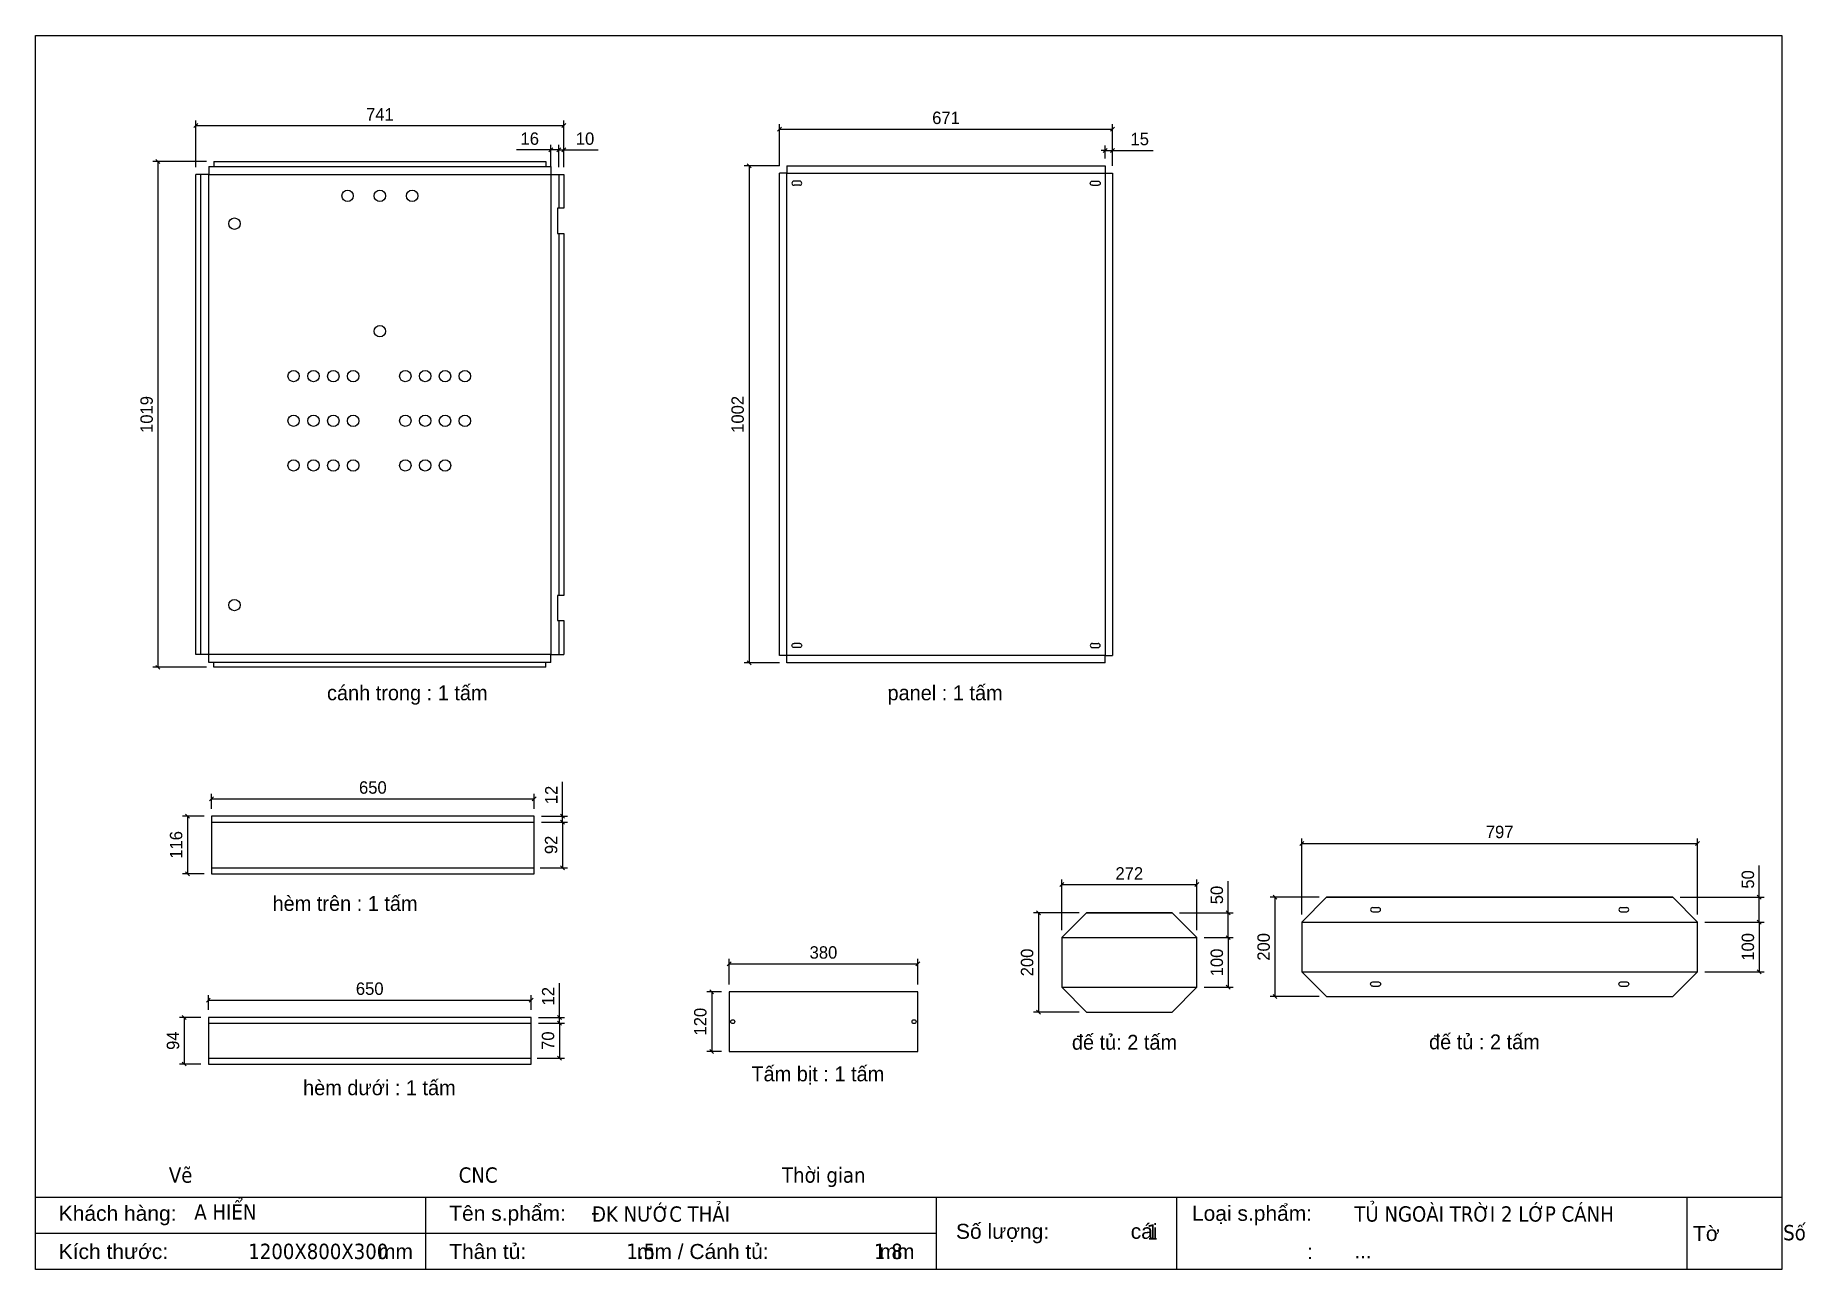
# Model space of a CAD drawing. Header units: millimetres. Extents: x 0 to 3565, y 0 to 2487.
import ezdxf
from ezdxf.enums import TextEntityAlignment as Align

# ---------------------------------------------------------------- set-up
doc = ezdxf.new("R2010")
doc.units = ezdxf.units.MM
doc.layers.add('DIM', color=253, linetype='Continuous')
doc.styles.add('Arial', font='arial.ttf')
doc.styles.add('Tahoma (Input Text)', font='tahoma.ttf')
doc.dimstyles.new('Dim-25', dxfattribs={"dimtxt": 25, "dimasz": 8, "dimexe": 10, "dimexo": 15, "dimgap": 10, "dimtad": 1, "dimdec": 0, "dimtxsty": 'Standard', "dimblk": 'OBLIQUE', "dimcen": 10, "dimclrd": 5, "dimclre": 5, "dimclrt": 3, "dimazin": 3, "dimtfac": 1, "dimtdec": 0, "dimtmove": 0, "dimatfit": 3, "dimldrblk": 'OBLIQUE', "dimlwd": 9, "dimlwe": 9})

# ---------------------------------------------------------------- blocks, each defined once
blk = doc.blocks.new('A$C143B6121')
at = {"color": 2}
for p, q in [((3.2, 8.5), (14.7, 8.5)), ((3.2, 0), (14.7, 0))]:
    blk.add_line(p, q, dxfattribs=at)
for centre, start, end in [((3.2, 4.3), 90, 270), ((14.7, 4.3), 270, 90)]:
    blk.add_arc(centre, 4.25, start, end, dxfattribs=at)
blk = doc.blocks.new('*D1')
at = {"color": 0, "linetype": 'ByBlock', "lineweight": -2}
for p, q in [((1502.5, 2301.9), (1494.5, 2293.9)), ((2165.5, 2293.9), (2173.5, 2301.9))]:
    blk.add_line(p, q, dxfattribs=at)
at = {"layer": 'Defpoints', "color": 0, "transparency": 16777216}
for p in [(2169.5, 2297.9), (1498.5, 2209.1), (2169.5, 2209.1)]:
    blk.add_point(p, dxfattribs=at)
at = {"layer": 'DIM', "color": 5, "lineweight": 9, "transparency": 16777216}
for p, q in [((1498.5, 2224.1), (1498.5, 2307.9)), ((1498.5, 2297.9), (2169.5, 2297.9)), ((2169.5, 2224.1), (2169.5, 2307.9))]:
    blk.add_line(p, q, dxfattribs=at)
at = {"layer": 'DIM', "color": 3, "transparency": 16777216, "insert": (1834, 2320.7), "char_height": 25, "attachment_point": 5}
blk.add_mtext('671', dxfattribs=at)
blk = doc.blocks.new('_Oblique')
at = {"color": 0, "linetype": 'ByBlock', "lineweight": -2}
blk.add_line((-0.5, -0.5), (0.5, 0.5), dxfattribs=at)
blk = doc.blocks.new('*D2')
at = {"color": 0, "linetype": 'ByBlock', "lineweight": -2}
for p, q in [((1441.2, 2220.1), (1433.2, 2228.1)), ((1433.2, 1226.6), (1441.2, 1218.6))]:
    blk.add_line(p, q, dxfattribs=at)
at = {"layer": 'Defpoints', "color": 0, "transparency": 16777216}
for p in [(1513.5, 2224.1), (1437.2, 1222.6), (1513.5, 1222.6)]:
    blk.add_point(p, dxfattribs=at)
at = {"layer": 'DIM', "color": 5, "lineweight": 9, "transparency": 16777216}
for p, q in [((1498.5, 2224.1), (1427.2, 2224.1)), ((1437.2, 2224.1), (1437.2, 1222.6)), ((1498.5, 1222.6), (1427.2, 1222.6))]:
    blk.add_line(p, q, dxfattribs=at)
at = {"layer": 'DIM', "color": 3, "transparency": 16777216, "insert": (1414.4, 1723.3), "char_height": 25, "attachment_point": 5, "rotation": 90}
blk.add_mtext('1002', dxfattribs=at)
blk = doc.blocks.new('*D3')
at = {"color": 0, "linetype": 'ByBlock', "lineweight": -2}
for p, q in [((2150.5, 2251.2), (2158.5, 2259.2)), ((2173.5, 2259.2), (2165.5, 2251.2))]:
    blk.add_line(p, q, dxfattribs=at)
at = {"layer": 'Defpoints', "color": 0, "transparency": 16777216}
for p in [(2154.5, 2255.2), (2154.5, 2224.1), (2169.5, 2209.1)]:
    blk.add_point(p, dxfattribs=at)
at = {"layer": 'DIM', "color": 5, "lineweight": 9, "transparency": 16777216}
for p, q in [((2154.5, 2255.2), (2146.5, 2255.2)), ((2154.5, 2239.1), (2154.5, 2265.2)), ((2154.5, 2255.2), (2169.5, 2255.2)), ((2169.5, 2224.1), (2169.5, 2265.2)), ((2169.5, 2255.2), (2250.9, 2255.2))]:
    blk.add_line(p, q, dxfattribs=at)
at = {"layer": 'DIM', "color": 3, "transparency": 16777216, "insert": (2224.1, 2278), "char_height": 25, "attachment_point": 5}
blk.add_mtext('15', dxfattribs=at)
blk = doc.blocks.new('*D4')
at = {"color": 0, "linetype": 'ByBlock', "lineweight": -2}
for p, q in [((327.3, 2309.4), (319.3, 2301.4)), ((1060.3, 2301.4), (1068.3, 2309.4))]:
    blk.add_line(p, q, dxfattribs=at)
at = {"layer": 'Defpoints', "color": 0, "transparency": 16777216}
for p in [(1064.3, 2305.4), (323.3, 2206.6), (1064.3, 2206.6)]:
    blk.add_point(p, dxfattribs=at)
at = {"layer": 'DIM', "color": 5, "lineweight": 9, "transparency": 16777216}
for p, q in [((323.3, 2221.6), (323.3, 2315.4)), ((323.3, 2305.4), (1064.3, 2305.4)), ((1064.3, 2221.6), (1064.3, 2315.4))]:
    blk.add_line(p, q, dxfattribs=at)
at = {"layer": 'DIM', "color": 3, "transparency": 16777216, "insert": (693.8, 2327.9), "char_height": 25, "attachment_point": 5}
blk.add_mtext('741', dxfattribs=at)
blk = doc.blocks.new('*D5')
at = {"color": 0, "linetype": 'ByBlock', "lineweight": -2}
for p, q in [((250.8, 2228.6), (242.8, 2236.6)), ((242.8, 1217.6), (250.8, 1209.6))]:
    blk.add_line(p, q, dxfattribs=at)
at = {"layer": 'Defpoints', "color": 0, "transparency": 16777216}
for p in [(359.3, 2232.6), (246.8, 1213.6), (359.3, 1213.6)]:
    blk.add_point(p, dxfattribs=at)
at = {"layer": 'DIM', "color": 5, "lineweight": 9, "transparency": 16777216}
for p, q in [((344.3, 2232.6), (236.8, 2232.6)), ((246.8, 2232.6), (246.8, 1213.6)), ((344.3, 1213.6), (236.8, 1213.6))]:
    blk.add_line(p, q, dxfattribs=at)
at = {"layer": 'DIM', "color": 3, "transparency": 16777216, "insert": (224.1, 1723.1), "char_height": 25, "attachment_point": 5, "rotation": 90}
blk.add_mtext('1019', dxfattribs=at)
blk = doc.blocks.new('*D6')
at = {"color": 0, "linetype": 'ByBlock', "lineweight": -2}
for p, q in [((1050.3, 2252.1), (1058.3, 2260.1)), ((1068.3, 2260.1), (1060.3, 2252.1))]:
    blk.add_line(p, q, dxfattribs=at)
at = {"layer": 'Defpoints', "color": 0, "transparency": 16777216}
for p in [(1064.3, 2256.1), (1054.3, 2206.6), (1064.3, 2206.6)]:
    blk.add_point(p, dxfattribs=at)
at = {"layer": 'DIM', "color": 5, "lineweight": 9, "transparency": 16777216}
for p, q in [((1054.3, 2256.1), (1046.3, 2256.1)), ((1054.3, 2221.6), (1054.3, 2266.1)), ((1054.3, 2256.1), (1064.3, 2256.1)), ((1064.3, 2221.6), (1064.3, 2266.1)), ((1064.3, 2256.1), (1133.7, 2256.1))]:
    blk.add_line(p, q, dxfattribs=at)
at = {"layer": 'DIM', "color": 3, "transparency": 16777216, "insert": (1107, 2278.8), "char_height": 25, "attachment_point": 5}
blk.add_mtext('10', dxfattribs=at)
blk = doc.blocks.new('*D7')
at = {"color": 0, "linetype": 'ByBlock', "lineweight": -2}
for p, q in [((1034.3, 2252.1), (1042.3, 2260.1)), ((1058.3, 2260.1), (1050.3, 2252.1))]:
    blk.add_line(p, q, dxfattribs=at)
at = {"layer": 'Defpoints', "color": 0, "transparency": 16777216}
for p in [(1038.3, 2256.1), (1038.3, 2206.6), (1054.3, 2206.6)]:
    blk.add_point(p, dxfattribs=at)
at = {"layer": 'DIM', "color": 5, "lineweight": 9, "transparency": 16777216}
for p, q in [((1038.3, 2256.1), (968.8, 2256.1)), ((1038.3, 2221.6), (1038.3, 2266.1)), ((1054.3, 2256.1), (1038.3, 2256.1)), ((1054.3, 2221.6), (1054.3, 2266.1)), ((1054.3, 2256.1), (1062.3, 2256.1))]:
    blk.add_line(p, q, dxfattribs=at)
at = {"layer": 'DIM', "color": 3, "transparency": 16777216, "insert": (995.6, 2278.8), "char_height": 25, "attachment_point": 5}
blk.add_mtext('16', dxfattribs=at)
blk = doc.blocks.new('*D8')
at = {"color": 0, "linetype": 'ByBlock', "lineweight": -2}
for p, q in [((352.3, 547.1), (344.3, 539.1)), ((994.3, 539.1), (1002.3, 547.1))]:
    blk.add_line(p, q, dxfattribs=at)
at = {"layer": 'Defpoints', "color": 0, "transparency": 16777216}
for p in [(998.3, 543.1), (348.3, 508.3), (998.3, 508.3)]:
    blk.add_point(p, dxfattribs=at)
at = {"layer": 'DIM', "color": 5, "lineweight": 9, "transparency": 16777216}
for p, q in [((348.3, 523.3), (348.3, 553.1)), ((348.3, 543.1), (998.3, 543.1)), ((998.3, 523.3), (998.3, 553.1))]:
    blk.add_line(p, q, dxfattribs=at)
at = {"layer": 'DIM', "color": 3, "transparency": 16777216, "insert": (673.3, 565.9), "char_height": 25, "attachment_point": 5}
blk.add_mtext('650', dxfattribs=at)
blk = doc.blocks.new('*D9')
at = {"color": 0, "linetype": 'ByBlock', "lineweight": -2}
for p, q in [((303.9, 504.3), (295.9, 512.3)), ((295.9, 418.3), (303.9, 410.3))]:
    blk.add_line(p, q, dxfattribs=at)
at = {"layer": 'Defpoints', "color": 0, "transparency": 16777216}
for p in [(348.3, 508.3), (299.9, 414.3), (348.3, 414.3)]:
    blk.add_point(p, dxfattribs=at)
at = {"layer": 'DIM', "color": 5, "lineweight": 9, "transparency": 16777216}
for p, q in [((333.3, 508.3), (289.9, 508.3)), ((299.9, 508.3), (299.9, 414.3)), ((333.3, 414.3), (289.9, 414.3))]:
    blk.add_line(p, q, dxfattribs=at)
at = {"layer": 'DIM', "color": 3, "transparency": 16777216, "insert": (277.2, 461.3), "char_height": 25, "attachment_point": 5, "rotation": 90}
blk.add_mtext('94', dxfattribs=at)
blk = doc.blocks.new('*D10')
at = {"color": 0, "linetype": 'ByBlock', "lineweight": -2}
for p, q in [((1051.3, 512.3), (1059.3, 504.3)), ((1059.3, 492.3), (1051.3, 500.3))]:
    blk.add_line(p, q, dxfattribs=at)
at = {"layer": 'Defpoints', "color": 0, "transparency": 16777216}
for p in [(998.3, 508.3), (1055.3, 508.3), (998.3, 496.3)]:
    blk.add_point(p, dxfattribs=at)
at = {"layer": 'DIM', "color": 5, "lineweight": 9, "transparency": 16777216}
for p, q in [((1055.3, 508.3), (1055.3, 577.5)), ((1013.3, 508.3), (1065.3, 508.3)), ((1055.3, 496.3), (1055.3, 508.3)), ((1013.3, 496.3), (1065.3, 496.3)), ((1055.3, 496.3), (1055.3, 488.3))]:
    blk.add_line(p, q, dxfattribs=at)
at = {"layer": 'DIM', "color": 3, "transparency": 16777216, "insert": (1032.7, 550.9), "char_height": 25, "attachment_point": 5, "rotation": 90}
blk.add_mtext('12', dxfattribs=at)
blk = doc.blocks.new('*D11')
at = {"color": 0, "linetype": 'ByBlock', "lineweight": -2}
for p, q in [((1059.3, 492.3), (1051.3, 500.3)), ((1051.3, 430.3), (1059.3, 422.3))]:
    blk.add_line(p, q, dxfattribs=at)
at = {"layer": 'Defpoints', "color": 0, "transparency": 16777216}
for p in [(998.3, 496.3), (995.3, 426.3), (1055.3, 426.3)]:
    blk.add_point(p, dxfattribs=at)
at = {"layer": 'DIM', "color": 5, "lineweight": 9, "transparency": 16777216}
for p, q in [((1013.3, 496.3), (1065.3, 496.3)), ((1055.3, 496.3), (1055.3, 426.3)), ((1010.3, 426.3), (1065.3, 426.3))]:
    blk.add_line(p, q, dxfattribs=at)
at = {"layer": 'DIM', "color": 3, "transparency": 16777216, "insert": (1032.5, 461.3), "char_height": 25, "attachment_point": 5, "rotation": 90}
blk.add_mtext('70', dxfattribs=at)
blk = doc.blocks.new('*D12')
at = {"color": 0, "linetype": 'ByBlock', "lineweight": -2}
for p, q in [((358.6, 952.5), (350.6, 944.5)), ((1000.6, 944.5), (1008.6, 952.5))]:
    blk.add_line(p, q, dxfattribs=at)
at = {"layer": 'Defpoints', "color": 0, "transparency": 16777216}
for p in [(1004.6, 948.5), (354.6, 913.8), (1004.6, 913.8)]:
    blk.add_point(p, dxfattribs=at)
at = {"layer": 'DIM', "color": 5, "lineweight": 9, "transparency": 16777216}
for p, q in [((354.6, 928.8), (354.6, 958.5)), ((354.6, 948.5), (1004.6, 948.5)), ((1004.6, 928.8), (1004.6, 958.5))]:
    blk.add_line(p, q, dxfattribs=at)
at = {"layer": 'DIM', "color": 3, "transparency": 16777216, "insert": (679.6, 971.3), "char_height": 25, "attachment_point": 5}
blk.add_mtext('650', dxfattribs=at)
blk = doc.blocks.new('*D13')
at = {"color": 0, "linetype": 'ByBlock', "lineweight": -2}
for p, q in [((310.2, 909.8), (302.2, 917.8)), ((302.2, 801.8), (310.2, 793.8))]:
    blk.add_line(p, q, dxfattribs=at)
at = {"layer": 'Defpoints', "color": 0, "transparency": 16777216}
for p in [(354.6, 913.8), (306.2, 797.8), (354.6, 797.8)]:
    blk.add_point(p, dxfattribs=at)
at = {"layer": 'DIM', "color": 5, "lineweight": 9, "transparency": 16777216}
for p, q in [((339.6, 913.8), (296.2, 913.8)), ((306.2, 913.8), (306.2, 797.8)), ((339.6, 797.8), (296.2, 797.8))]:
    blk.add_line(p, q, dxfattribs=at)
at = {"layer": 'DIM', "color": 3, "transparency": 16777216, "insert": (283.5, 855.8), "char_height": 25, "attachment_point": 5, "rotation": 90}
blk.add_mtext('116', dxfattribs=at)
blk = doc.blocks.new('*D14')
at = {"color": 0, "linetype": 'ByBlock', "lineweight": -2}
for p, q in [((1057.5, 917.8), (1065.5, 909.8)), ((1065.5, 897.8), (1057.5, 905.8))]:
    blk.add_line(p, q, dxfattribs=at)
at = {"layer": 'Defpoints', "color": 0, "transparency": 16777216}
for p in [(1004.6, 913.8), (1004.6, 901.8), (1061.5, 913.8)]:
    blk.add_point(p, dxfattribs=at)
at = {"layer": 'DIM', "color": 5, "lineweight": 9, "transparency": 16777216}
for p, q in [((1061.5, 913.8), (1061.5, 983)), ((1019.6, 913.8), (1071.5, 913.8)), ((1019.6, 901.8), (1071.5, 901.8)), ((1061.5, 901.8), (1061.5, 913.8)), ((1061.5, 901.8), (1061.5, 893.8))]:
    blk.add_line(p, q, dxfattribs=at)
at = {"layer": 'DIM', "color": 3, "transparency": 16777216, "insert": (1039, 956.4), "char_height": 25, "attachment_point": 5, "rotation": 90}
blk.add_mtext('12', dxfattribs=at)
blk = doc.blocks.new('*D15')
at = {"color": 0, "linetype": 'ByBlock', "lineweight": -2}
for p, q in [((1065.5, 897.8), (1057.5, 905.8)), ((1057.5, 813.8), (1065.5, 805.8))]:
    blk.add_line(p, q, dxfattribs=at)
at = {"layer": 'Defpoints', "color": 0, "transparency": 16777216}
for p in [(1004.6, 901.8), (1001.6, 809.8), (1061.5, 809.8)]:
    blk.add_point(p, dxfattribs=at)
at = {"layer": 'DIM', "color": 5, "lineweight": 9, "transparency": 16777216}
for p, q in [((1019.6, 901.8), (1071.5, 901.8)), ((1061.5, 901.8), (1061.5, 809.8)), ((1016.6, 809.8), (1071.5, 809.8))]:
    blk.add_line(p, q, dxfattribs=at)
at = {"layer": 'DIM', "color": 3, "transparency": 16777216, "insert": (1038.8, 855.8), "char_height": 25, "attachment_point": 5, "rotation": 90}
blk.add_mtext('92', dxfattribs=at)
blk = doc.blocks.new('*D16')
at = {"color": 0, "linetype": 'ByBlock', "lineweight": -2}
for p, q in [((1401.1, 620.2), (1393.1, 612.2)), ((1773.1, 612.2), (1781.1, 620.2))]:
    blk.add_line(p, q, dxfattribs=at)
at = {"layer": 'Defpoints', "color": 0, "transparency": 16777216}
for p in [(1777.1, 616.2), (1397.1, 559.6), (1777.1, 559.6)]:
    blk.add_point(p, dxfattribs=at)
at = {"layer": 'DIM', "color": 5, "lineweight": 9, "transparency": 16777216}
for p, q in [((1397.1, 574.6), (1397.1, 626.2)), ((1397.1, 616.2), (1777.1, 616.2)), ((1777.1, 574.6), (1777.1, 626.2))]:
    blk.add_line(p, q, dxfattribs=at)
at = {"layer": 'DIM', "color": 3, "transparency": 16777216, "insert": (1587.1, 638.9), "char_height": 25, "attachment_point": 5}
blk.add_mtext('380', dxfattribs=at)
blk = doc.blocks.new('*D17')
at = {"color": 0, "linetype": 'ByBlock', "lineweight": -2}
for p, q in [((1366, 555.6), (1358, 563.6)), ((1358, 443.6), (1366, 435.6))]:
    blk.add_line(p, q, dxfattribs=at)
at = {"layer": 'Defpoints', "color": 0, "transparency": 16777216}
for p in [(1397.1, 559.6), (1362, 439.6), (1397.1, 439.6)]:
    blk.add_point(p, dxfattribs=at)
at = {"layer": 'DIM', "color": 5, "lineweight": 9, "transparency": 16777216}
for p, q in [((1382.1, 559.6), (1352, 559.6)), ((1362, 559.6), (1362, 439.6)), ((1382.1, 439.6), (1352, 439.6))]:
    blk.add_line(p, q, dxfattribs=at)
at = {"layer": 'DIM', "color": 3, "transparency": 16777216, "insert": (1339.2, 499.6), "char_height": 25, "attachment_point": 5, "rotation": 90}
blk.add_mtext('120', dxfattribs=at)
blk = doc.blocks.new('ovan8.6x18')
at = {"color": 2}
for p, q in [((3.3, 8.5), (14.8, 8.5)), ((3.3, 0), (14.8, 0))]:
    blk.add_line(p, q, dxfattribs=at)
for centre, start, end in [((3.3, 4.3), 90, 270), ((14.8, 4.3), 270, 90)]:
    blk.add_arc(centre, 4.25, start, end, dxfattribs=at)
blk = doc.blocks.new('*D18')
at = {"color": 0, "linetype": 'ByBlock', "lineweight": -2}
for p, q in [((2071.1, 779.8), (2063.1, 771.8)), ((2335.1, 771.8), (2343.1, 779.8))]:
    blk.add_line(p, q, dxfattribs=at)
at = {"layer": 'Defpoints', "color": 0, "transparency": 16777216}
for p in [(2339.1, 775.8), (2067.1, 668.9), (2339.1, 668.9)]:
    blk.add_point(p, dxfattribs=at)
at = {"layer": 'DIM', "color": 5, "lineweight": 9, "transparency": 16777216}
for p, q in [((2067.1, 683.9), (2067.1, 785.8)), ((2339.1, 683.9), (2339.1, 785.8)), ((2067.1, 775.8), (2339.1, 775.8))]:
    blk.add_line(p, q, dxfattribs=at)
at = {"layer": 'DIM', "color": 3, "transparency": 16777216, "insert": (2203.1, 798.4), "char_height": 25, "attachment_point": 5}
blk.add_mtext('272', dxfattribs=at)
blk = doc.blocks.new('*D19')
at = {"color": 0, "linetype": 'ByBlock', "lineweight": -2}
for p, q in [((2024.2, 714.9), (2016.2, 722.9)), ((2016.2, 522.9), (2024.2, 514.9))]:
    blk.add_line(p, q, dxfattribs=at)
at = {"layer": 'Defpoints', "color": 0, "transparency": 16777216}
for p in [(2117.1, 718.9), (2020.2, 518.9), (2117.1, 518.9)]:
    blk.add_point(p, dxfattribs=at)
at = {"layer": 'DIM', "color": 5, "lineweight": 9, "transparency": 16777216}
for p, q in [((2102.1, 718.9), (2010.2, 718.9)), ((2020.2, 718.9), (2020.2, 518.9)), ((2102.1, 518.9), (2010.2, 518.9))]:
    blk.add_line(p, q, dxfattribs=at)
at = {"layer": 'DIM', "color": 3, "transparency": 16777216, "insert": (1997.4, 618.9), "char_height": 25, "attachment_point": 5, "rotation": 90}
blk.add_mtext('200', dxfattribs=at)
blk = doc.blocks.new('*D20')
at = {"color": 0, "linetype": 'ByBlock', "lineweight": -2}
for p, q in [((2554.5, 862.9), (2546.5, 854.9)), ((3343.5, 854.9), (3351.5, 862.9))]:
    blk.add_line(p, q, dxfattribs=at)
at = {"layer": 'Defpoints', "color": 0, "transparency": 16777216}
for p in [(3347.5, 858.9), (2550.5, 700.3), (3347.5, 700.3)]:
    blk.add_point(p, dxfattribs=at)
at = {"layer": 'DIM', "color": 5, "lineweight": 9, "transparency": 16777216}
for p, q in [((2550.5, 715.3), (2550.5, 868.9)), ((2550.5, 858.9), (3347.5, 858.9)), ((3347.5, 715.3), (3347.5, 868.9))]:
    blk.add_line(p, q, dxfattribs=at)
at = {"layer": 'DIM', "color": 3, "transparency": 16777216, "insert": (2949, 881.7), "char_height": 25, "attachment_point": 5}
blk.add_mtext('797', dxfattribs=at)
blk = doc.blocks.new('*D21')
at = {"color": 0, "linetype": 'ByBlock', "lineweight": -2}
for p, q in [((2500.5, 746.3), (2492.5, 754.3)), ((2492.5, 554.3), (2500.5, 546.3))]:
    blk.add_line(p, q, dxfattribs=at)
at = {"layer": 'Defpoints', "color": 0, "transparency": 16777216}
for p in [(2600.5, 750.3), (2496.5, 550.3), (2600.5, 550.3)]:
    blk.add_point(p, dxfattribs=at)
at = {"layer": 'DIM', "color": 5, "lineweight": 9, "transparency": 16777216}
for p, q in [((2585.5, 750.3), (2486.5, 750.3)), ((2496.5, 750.3), (2496.5, 550.3)), ((2585.5, 550.3), (2486.5, 550.3))]:
    blk.add_line(p, q, dxfattribs=at)
at = {"layer": 'DIM', "color": 3, "transparency": 16777216, "insert": (2473.7, 650.3), "char_height": 25, "attachment_point": 5, "rotation": 90}
blk.add_mtext('200', dxfattribs=at)
blk = doc.blocks.new('*D22')
at = {"color": 0, "linetype": 'ByBlock', "lineweight": -2}
for p, q in [((3475.8, 746.3), (3467.8, 754.3)), ((3467.8, 704.3), (3475.8, 696.3))]:
    blk.add_line(p, q, dxfattribs=at)
at = {"layer": 'Defpoints', "color": 0, "transparency": 16777216}
for p in [(3297.5, 750.3), (3471.8, 750.3), (3347.5, 700.3)]:
    blk.add_point(p, dxfattribs=at)
at = {"layer": 'DIM', "color": 5, "lineweight": 9, "transparency": 16777216}
for p, q in [((3471.8, 750.3), (3471.8, 814)), ((3312.5, 750.3), (3481.8, 750.3)), ((3471.8, 700.3), (3471.8, 750.3)), ((3362.5, 700.3), (3481.8, 700.3))]:
    blk.add_line(p, q, dxfattribs=at)
at = {"layer": 'DIM', "color": 3, "transparency": 16777216, "insert": (3449, 786.2), "char_height": 25, "attachment_point": 5, "rotation": 90}
blk.add_mtext('50', dxfattribs=at)
blk = doc.blocks.new('*D23')
at = {"color": 0, "linetype": 'ByBlock', "lineweight": -2}
for p, q in [((3475.8, 696.3), (3467.8, 704.3)), ((3467.8, 604.3), (3475.8, 596.3))]:
    blk.add_line(p, q, dxfattribs=at)
at = {"layer": 'Defpoints', "color": 0, "transparency": 16777216}
for p in [(3347.5, 700.3), (3347.5, 600.3), (3471.8, 600.3)]:
    blk.add_point(p, dxfattribs=at)
at = {"layer": 'DIM', "color": 5, "lineweight": 9, "transparency": 16777216}
for p, q in [((3362.5, 700.3), (3481.8, 700.3)), ((3471.8, 700.3), (3471.8, 600.3)), ((3362.5, 600.3), (3481.8, 600.3))]:
    blk.add_line(p, q, dxfattribs=at)
at = {"layer": 'DIM', "color": 3, "transparency": 16777216, "insert": (3449, 650.3), "char_height": 25, "attachment_point": 5, "rotation": 90}
blk.add_mtext('100', dxfattribs=at)
blk = doc.blocks.new('*D24')
at = {"color": 0, "linetype": 'ByBlock', "lineweight": -2}
for p, q in [((2406.2, 714.9), (2398.2, 722.9)), ((2398.2, 672.9), (2406.2, 664.9))]:
    blk.add_line(p, q, dxfattribs=at)
at = {"layer": 'Defpoints', "color": 0, "transparency": 16777216}
for p in [(2289.1, 718.9), (2402.2, 718.9), (2339.1, 668.9)]:
    blk.add_point(p, dxfattribs=at)
at = {"layer": 'DIM', "color": 5, "lineweight": 9, "transparency": 16777216}
for p, q in [((2402.2, 718.9), (2402.2, 782.7)), ((2304.1, 718.9), (2412.2, 718.9)), ((2402.2, 668.9), (2402.2, 718.9)), ((2354.1, 668.9), (2412.2, 668.9))]:
    blk.add_line(p, q, dxfattribs=at)
at = {"layer": 'DIM', "color": 3, "transparency": 16777216, "insert": (2379.5, 754.8), "char_height": 25, "attachment_point": 5, "rotation": 90}
blk.add_mtext('50', dxfattribs=at)
blk = doc.blocks.new('*D25')
at = {"color": 0, "linetype": 'ByBlock', "lineweight": -2}
for p, q in [((2406.2, 664.9), (2398.2, 672.9)), ((2398.2, 572.9), (2406.2, 564.9))]:
    blk.add_line(p, q, dxfattribs=at)
at = {"layer": 'Defpoints', "color": 0, "transparency": 16777216}
for p in [(2339.1, 668.9), (2339.1, 568.9), (2402.2, 568.9)]:
    blk.add_point(p, dxfattribs=at)
at = {"layer": 'DIM', "color": 5, "lineweight": 9, "transparency": 16777216}
for p, q in [((2354.1, 668.9), (2412.2, 668.9)), ((2402.2, 668.9), (2402.2, 568.9)), ((2354.1, 568.9), (2412.2, 568.9))]:
    blk.add_line(p, q, dxfattribs=at)
at = {"layer": 'DIM', "color": 3, "transparency": 16777216, "insert": (2379.5, 618.9), "char_height": 25, "attachment_point": 5, "rotation": 90}
blk.add_mtext('100', dxfattribs=at)
blk = doc.blocks.new('khungtenAsean')
at = {"color": 7}
for p, q in [((2906.8, 120), (0, 120)), ((650, 60), (650, 120)), ((1500, 60), (1500, 120)), ((1900, 0), (1900, 120)), ((2749.3, 0), (2749.3, 120)), ((1500, 60), (0, 60)), ((650, 0), (650, 60)), ((1500, 0), (1500, 60))]:
    blk.add_line(p, q, dxfattribs=at)
at = {"color": 2}
blk.add_lwpolyline([(0, 2055.3), (2906.8, 2055.3), (2906.8, 0), (0, 0)], close=True, dxfattribs=at)
at = {"color": 7, "char_height": 25, "style": 'Arial'}
for s, insert, width, attachment_point in [('    Khách hàng:', (0, 90), 650, 4), ('    Tên s.phẩm:', (650, 90), 850, 4), ('\\pt25;^ILoại s.phẩm:', (1900, 90), 849.303, 4), ('Số lượng:              cái', (1700, 60), 400, 5), (' Tờ', (2749.3, 60), 157.544, 4), ('    Kích thước:                                    mm', (0, 30), 650, 4), ('    Thân tủ:                   mm / Cánh tủ:                   mm ', (650, 30), 850, 4), ('^I            :', (1900, 30), 849.303, 4)]:
    blk.add_mtext(s, dxfattribs=dict(at, insert=insert, width=width, attachment_point=attachment_point))
at = {"color": 2, "style": 'Tahoma (Input Text)'}
for tag, p in [('KHACHHANG', (246.3, 81)), ('SANPHAM', (894.1, 77.5)), ('THONGTIN', (2136.2, 77.7)), ('THONGTIN', (2136.2, 17.7))]:
    blk.add_attdef(tag, p, '', height=25, dxfattribs=at)
for tag, p in [('SOLUONG', (1816.5, 48.1)), ('KICHTHUOC', (562.3, 16.7)), ('DODAY', (997.1, 16.7)), ('DODAY', (1400.4, 16.7))]:
    blk.add_attdef(tag, text='', height=25, dxfattribs=at).set_placement(p, align=Align.RIGHT)
blk.add_attdef('SO', text='', height=25, dxfattribs=at).set_placement((2853.1, 47.2), align=Align.CENTER)

msp = doc.modelspace()

# ---------------------------------------------------------------- linework, layer by layer
for p, q in [((359.3, 2232.6), (359.3, 2222.6)), ((1028.3, 2232.6), (1028.3, 2222.6)), ((359.3, 1213.6), (359.3, 1223.6)), ((1028.3, 1213.6), (1028.3, 1223.6)), ((354.6, 901.8), (1004.6, 901.8)), ((354.6, 809.8), (1004.6, 809.8)), ((2550.5, 700.3), (2600.5, 750.3)), ((2600.5, 750.3), (3297.5, 750.3)), ((3297.5, 750.3), (3347.5, 700.3)), ((2067.1, 668.9), (2117.1, 718.9)), ((2117.1, 718.9), (2289.1, 718.9)), ((2289.1, 718.9), (2339.1, 668.9)), ((2550.5, 700.3), (3347.5, 700.3)), ((2067.1, 668.9), (2339.1, 668.9)), ((2550.5, 600.3), (3347.5, 600.3)), ((2550.5, 600.3), (2600.5, 550.3)), ((3347.5, 600.3), (3297.5, 550.3)), ((2067.1, 568.9), (2339.1, 568.9)), ((2067.1, 568.9), (2117.1, 518.9)), ((2339.1, 568.9), (2289.1, 518.9)), ((348.3, 496.3), (998.3, 496.3)), ((348.3, 426.3), (998.3, 426.3))]:
    msp.add_line(p, q)
for points in [[(349.3, 2222.6), (349.3, 2206.6), (323.3, 2206.6)], [(349.3, 2222.6), (1038.3, 2222.6)], [(359.3, 2232.6), (1028.3, 2232.6)], [(1038.3, 2222.6), (1038.3, 2206.6), (1064.3, 2206.6)], [(323.3, 1239.6), (323.3, 2206.6)], [(333.3, 1239.6), (333.3, 2206.6)], [(1054.3, 2206.6), (1054.3, 2138.6)], [(1064.3, 2206.6), (1064.3, 2138.6)], [(1054.3, 2088.1), (1054.3, 1358.6)], [(1064.3, 2088.1), (1064.3, 1358.6)], [(1054.3, 1308.1), (1054.3, 1239.6)], [(1064.3, 1308.1), (1064.3, 1239.6)], [(349.3, 1223.6), (349.3, 1239.6), (323.3, 1239.6)], [(1038.3, 1223.6), (349.3, 1223.6)], [(1028.3, 1213.6), (359.3, 1213.6)], [(1038.3, 1223.6), (1038.3, 1239.6), (1064.3, 1239.6)], [(3297.5, 750.3), (2600.5, 750.3)], [(2289.1, 718.9), (2117.1, 718.9)], [(2550.5, 700.3), (2550.5, 600.3)], [(3347.5, 600.3), (3347.5, 700.3)], [(2067.1, 668.9), (2067.1, 568.9)], [(2339.1, 568.9), (2339.1, 668.9)], [(2600.5, 550.3), (3297.5, 550.3)], [(2117.1, 518.9), (2289.1, 518.9)]]:
    msp.add_lwpolyline(points)
at = {"color": 7}
for points in [[(1513.5, 2224.1), (1513.5, 2209.1), (1498.5, 2209.1)], [(1513.5, 2224.1), (2154.5, 2224.1)], [(2154.5, 2224.1), (2154.5, 2209.1), (2169.5, 2209.1)], [(1498.5, 1237.6), (1498.5, 2209.1)], [(2169.5, 2209.1), (2169.5, 1237.6)], [(1513.5, 1222.6), (1513.5, 1237.6), (1498.5, 1237.6)], [(2154.5, 1222.6), (1513.5, 1222.6)], [(2154.5, 1222.6), (2154.5, 1237.6), (2169.5, 1237.6)]]:
    msp.add_lwpolyline(points, dxfattribs=at)
for points in [[(349.3, 2206.6), (1038.3, 2206.6), (1038.3, 1239.6), (349.3, 1239.6)], [(354.6, 797.8), (1004.6, 797.8), (1004.6, 913.8), (354.6, 913.8)], [(348.3, 414.3), (998.3, 414.3), (998.3, 508.3), (348.3, 508.3)]]:
    msp.add_lwpolyline(points, close=True)
for points in [[(1513.5, 2209.1), (2154.5, 2209.1), (2154.5, 1237.6), (1513.5, 1237.6)], [(1397.1, 439.6), (1777.1, 439.6), (1777.1, 559.6), (1397.1, 559.6)]]:
    msp.add_lwpolyline(points, close=True, dxfattribs=at)
at = {"color": 2}
for points in [[(1064.3, 2138.6), (1051.3, 2138.6), (1051.3, 2088.1), (1064.3, 2088.1)], [(1064.3, 1358.6), (1051.3, 1358.6), (1051.3, 1308.1), (1064.3, 1308.1)]]:
    msp.add_lwpolyline(points, dxfattribs=at)
for centre, radius in [((693.8, 1890.8), 11.5), ((520, 1800.5), 11.5), ((560, 1800.5), 11.5), ((600, 1800.4), 11.5), ((640, 1800.4), 11.5), ((745, 1800.5), 11.5), ((785, 1800.5), 11.5), ((825, 1800.4), 11.5), ((865, 1800.4), 11.5), ((520, 1710.5), 11.5), ((560, 1710.5), 11.5), ((600, 1710.4), 11.5), ((640, 1710.4), 11.5), ((745, 1710.5), 11.5), ((785, 1710.5), 11.5), ((825, 1710.4), 11.5), ((865, 1710.4), 11.5), ((520, 1620.5), 11.5), ((560, 1620.5), 11.5), ((600, 1620.4), 11.5), ((640, 1620.4), 11.5), ((745, 1620.5), 11.5), ((785, 1620.5), 11.5), ((825, 1620.4), 11.5), ((1404.6, 499.6), 4), ((1769.6, 499.6), 4)]:
    msp.add_circle(centre, radius, dxfattribs=at)
for centre in [(628.8, 2163.6), (693.8, 2163.6), (758.8, 2163.6), (400.8, 2107.6), (400.8, 1339.1)]:
    msp.add_ellipse(centre, major_axis=(0, 11.5), ratio=1, dxfattribs=at)

# ---------------------------------------------------------------- block references
at = {"color": 7}
ref = msp.add_blockref('khungtenAsean', (0, 0), dxfattribs=dict(at, xscale=1.210000000006402, yscale=1.210000000006402, zscale=1.210000000006402))
ref.add_attrib('CNC', 'CNC', (852.5, 175.1), dxfattribs={"color": 2, "height": 30.91, "style": 'Tahoma (Input Text)'})
ref.add_attrib('THOIGIAN', 'Thời gian', (1503.7, 175.1), dxfattribs={"color": 2, "height": 30.91, "style": 'Tahoma (Input Text)'})
ref.add_attrib('VE', 'Vẽ', (268.8, 175.1), dxfattribs={"color": 2, "height": 30.91, "style": 'Tahoma (Input Text)'})
ref.add_attrib('KHACHHANG', 'A HIỂN', (320, 100.9), dxfattribs={"color": 2, "height": 30.91, "style": 'Tahoma (Input Text)'})
ref.add_attrib('SANPHAM', 'ĐK NƯỚC THẢI', (1120.9, 96.5), dxfattribs={"color": 2, "height": 30.907, "style": 'Tahoma (Input Text)'})
ref.add_attrib('THONGTIN', 'TỦ NGOÀI TRỜI 2 LỚP CÁNH', (2656.4, 96.7), dxfattribs={"color": 2, "height": 30.907, "style": 'Tahoma (Input Text)'})
ref.add_attrib('DODAY', '1.5', dxfattribs={"color": 2, "height": 30.91, "style": 'Tahoma (Input Text)'}).set_placement((1248.2, 21.3), align=Align.RIGHT)
ref.add_attrib('KICHTHUOC', '1200X800X300', dxfattribs={"color": 2, "height": 30.907, "style": 'Tahoma (Input Text)'}).set_placement((710.7, 21.3), align=Align.RIGHT)
ref.add_attrib('SOLUONG', '1', dxfattribs={"color": 2, "height": 30.9, "style": 'Tahoma (Input Text)'}).set_placement((2261.3, 60.1), align=Align.RIGHT)
ref.add_attrib('DODAY', '1.8', dxfattribs={"color": 2, "height": 30.91, "style": 'Tahoma (Input Text)'}).set_placement((1746.8, 21.3), align=Align.RIGHT)
ref.add_attrib('SO', 'Số', dxfattribs={"color": 2, "height": 30.91, "style": 'Tahoma (Input Text)'}).set_placement((3542.8, 59.1), align=Align.CENTER)
ref.add_attrib('THONGTIN', '...', (2656.4, 22.5), dxfattribs={"color": 2, "height": 30.91, "style": 'Tahoma (Input Text)'})
at = {"color": 7, "rotation": 180}
msp.add_blockref('A$C143B6121', (1542.5, 2193.4), dxfattribs=at)
at = {"color": 7, "xscale": -1, "rotation": 180}
msp.add_blockref('A$C143B6121', (2125.5, 2193.4), dxfattribs=at)
at = {"color": 7, "xscale": -1}
msp.add_blockref('A$C143B6121', (1542.5, 1253.3), dxfattribs=at)
at = {"color": 7}
msp.add_blockref('A$C143B6121', (2125.5, 1253.3), dxfattribs=at)
at = {"color": 2}
for p in [(2690, 721), (3190, 721)]:
    msp.add_blockref('ovan8.6x18', p, dxfattribs=at)
at = {"color": 2, "xscale": -1, "rotation": 180}
for p in [(2690, 579.6), (3190, 579.6)]:
    msp.add_blockref('ovan8.6x18', p, dxfattribs=at)

# ---------------------------------------------------------------- texts
at = {"color": 7, "char_height": 30, "width": 457.001, "attachment_point": 1}
for s, insert in [('cánh trong : 1 tấm', (587.3, 1177.2)), ('panel : 1 tấm', (1716.1, 1177.2)), ('hèm trên : 1 tấm', (477.6, 752.8)), ('đế tủ: 2 tấm', (2087.5, 473.1)), ('đế tủ : 2 tấm', (2806.8, 473.9)), ('Tấm bịt : 1 tấm', (1442, 409.4)), ('hèm dưới : 1 tấm', (539.1, 381.5))]:
    msp.add_mtext(s, dxfattribs=dict(at, insert=insert))

# ---------------------------------------------------------------- dimensions: what is measured, and where the dimension line sits
at = {"layer": 'DIM'}
for base, p1, p2, picture, middle in [((1064.3, 2305.4), (323.3, 2206.6), (1064.3, 2206.6), '*D4', (693.8, 2327.9)), ((1038.3, 2256.1), (1054.3, 2206.6), (1038.3, 2206.6), '*D7', (995.6, 2278.8)), ((1064.3, 2256.1), (1054.3, 2206.6), (1064.3, 2206.6), '*D6', (1107, 2278.8)), ((1004.6, 948.5), (354.6, 913.8), (1004.6, 913.8), '*D12', (679.6, 971.3)), ((3347.5, 858.9), (2550.5, 700.3), (3347.5, 700.3), '*D20', (2949, 881.7)), ((2339.1, 775.8), (2067.1, 668.9), (2339.1, 668.9), '*D18', (2203.1, 798.4)), ((998.3, 543.1), (348.3, 508.3), (998.3, 508.3), '*D8', (673.3, 565.9))]:
    dim = msp.add_linear_dim(base=base, p1=p1, p2=p2, dimstyle='Dim-25', dxfattribs=at)
    dim.commit()
    dim.dimension.update_dxf_attribs({"geometry": picture, "text_midpoint": middle})
at = {"layer": 'DIM', "color": 7}
for base, p1, p2, picture, middle in [((2169.5, 2297.9), (1498.5, 2209.1), (2169.5, 2209.1), '*D1', (1834, 2320.7)), ((1777.1, 616.2), (1397.1, 559.6), (1777.1, 559.6), '*D16', (1587.1, 638.9))]:
    dim = msp.add_linear_dim(base=base, p1=p1, p2=p2, dimstyle='Dim-25', dxfattribs=at)
    dim.commit()
    dim.dimension.update_dxf_attribs({"geometry": picture, "text_midpoint": middle})
dim = msp.add_linear_dim(base=(2154.5, 2255.2), p1=(2169.5, 2209.1), p2=(2154.5, 2224.1), dimstyle='Dim-25', dxfattribs=at)
dim.commit()
dim.dimension.update_dxf_attribs({"geometry": '*D3', "text_midpoint": (2224.1, 2255.2), "dimtype": 160})
at = {"layer": 'DIM'}
for base, p1, p2, picture, middle in [((246.8, 1213.6), (359.3, 2232.6), (359.3, 1213.6), '*D5', (224.1, 1723.1)), ((1061.5, 913.8), (1004.6, 901.8), (1004.6, 913.8), '*D14', (1039, 956.4)), ((306.2, 797.8), (354.6, 913.8), (354.6, 797.8), '*D13', (283.5, 855.8)), ((1061.5, 809.8), (1004.6, 901.8), (1001.6, 809.8), '*D15', (1038.8, 855.8)), ((3471.8, 750.3), (3347.5, 700.3), (3297.5, 750.3), '*D22', (3449, 786.2)), ((2402.2, 718.9), (2339.1, 668.9), (2289.1, 718.9), '*D24', (2379.5, 754.8)), ((2496.5, 550.3), (2600.5, 750.3), (2600.5, 550.3), '*D21', (2473.7, 650.3)), ((2020.2, 518.9), (2117.1, 718.9), (2117.1, 518.9), '*D19', (1997.4, 618.9)), ((3471.8, 600.3), (3347.5, 700.3), (3347.5, 600.3), '*D23', (3449, 650.3)), ((2402.2, 568.9), (2339.1, 668.9), (2339.1, 568.9), '*D25', (2379.5, 618.9)), ((1055.3, 508.3), (998.3, 496.3), (998.3, 508.3), '*D10', (1032.7, 550.9)), ((299.9, 414.3), (348.3, 508.3), (348.3, 414.3), '*D9', (277.2, 461.3)), ((1055.3, 426.3), (998.3, 496.3), (995.3, 426.3), '*D11', (1032.5, 461.3))]:
    dim = msp.add_linear_dim(base=base, p1=p1, p2=p2, angle=90, dimstyle='Dim-25', dxfattribs=at)
    dim.commit()
    dim.dimension.update_dxf_attribs({"geometry": picture, "text_midpoint": middle})
at = {"layer": 'DIM', "color": 7}
for base, p1, p2, picture, middle in [((1437.1940155, 1222.5752222), (1513.5252699, 2224.0752222), (1513.5252699, 1222.5752222), '*D2', (1414.4296908, 1723.3252222)), ((1362, 439.6), (1397.1, 559.6), (1397.1, 439.6), '*D17', (1339.2, 499.6))]:
    dim = msp.add_linear_dim(base=base, p1=p1, p2=p2, angle=90, dimstyle='Dim-25', dxfattribs=at)
    dim.commit()
    dim.dimension.update_dxf_attribs({"geometry": picture, "text_midpoint": middle})

doc.saveas('drawing.dxf')
